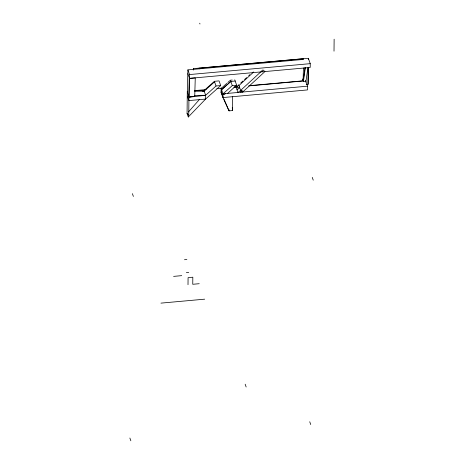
<?xml version="1.0" encoding="UTF-8"?>
<svg xmlns="http://www.w3.org/2000/svg" width="464" height="464" viewBox="0 0 464 464"><rect width="100%" height="100%" fill="white"/><g stroke="black" fill="none" stroke-linecap="round" stroke-linejoin="round"><path stroke-width="0.7" d="M202.617 90.729L203.986 90.608L214.38 81.31L219.049 80.893L220.707 85.573L205.604 99.07L188.297 116.98L187.067 113.512L187.299 91.24L187.485 92.661L187.508 91.779M187.34 91.304L187.897 69.873L303.584 59.415L303.346 58.696L193.349 68.637L193.314 70.064M188.297 116.98L188.761 114.765L188.947 96.796L194.729 96.46L188.981 96.901L187.288 92.116M194.735 96.379L188.981 96.901L189.173 78.41M188.981 96.901L189.556 74.565L187.897 69.873M188.007 284.71L188.082 277.634L192.827 277.205L192.751 284.281L199.213 283.701M226.792 83.392L221.171 88.415L221.021 92.168L222.935 97.568L229.03 110.873L232.522 110.56L232.667 96.686M240.619 92.232L240.636 90.399L238.693 84.906M241.332 92.168L241.355 90.329L240.636 90.399L237.957 92.469L236.048 87.07L238.722 84.993M242.66 92.046L264.956 71.555L262.931 69.907L240.636 90.399L242.66 92.046L242.672 90.857L241.35 90.973M305.625 82.018L305.637 80.771M305.66 80.835L307.551 86.176L307.51 89.923L222.935 97.568L222.975 93.827L221.171 88.415L221.606 89.755L230.811 81.444L235.19 81.043M308.345 59.583L308.363 58.313L199.039 68.196L199.271 68.846L199.033 68.127M308.363 58.313L310.254 63.655L310.213 67.466L189.521 78.375L187.85 73.66M334.01 51.162L334.132 39.208M302.661 78.915L302.632 81.043L248.663 85.921M303.404 67.976L303.125 80.811L303.398 81.583L305.933 81.612L307.905 67.75M194.729 96.46L195.263 77.935L189.521 78.375M221.583 90.364L221.467 93.409L221.502 89.668L230.811 81.444M305.045 67.321L303.125 80.811L249.203 85.683M303.398 81.583L305.37 67.721M188.477 111.917L199.259 99.702M225.487 93.6L224.187 94.801L222.975 93.827L232.284 85.596L236.663 85.202L234.749 79.802M240.804 82.963L242.921 81.02M244.505 79.564L246.616 77.621M248.733 75.678L249.789 74.704M238.925 85.567L253.721 71.966M227.569 93.409L236.663 85.202M202.925 90.37L204.172 91.135L202.803 91.257L204.177 91.153L214.577 81.855M220.707 85.573L216.038 85.997L205.645 95.288L188.947 97.208M227.818 82.476L229.86 80.655M239.354 86.785L237.603 88.143L236.971 86.356M237.023 89.825L239.697 87.748M237.742 86.321L236.048 87.07L233.966 87.249M189.556 74.565L310.254 63.655M232.249 80.028L230.37 80.197L232.284 85.596M194.561 90.625L206.062 89.587M216.85 88.612L221.885 88.154M234.105 87.052L236.982 86.791M222.819 93.838L307.551 86.176M184.486 259.718L186.87 259.504M186.36 272.565L188.744 272.351M173.611 276.382L181.726 275.645M160.95 303.125L204.688 299.17M194.428 90.7L203.986 90.608L205.68 95.387M194.625 91.246L204.177 91.153M194.723 95.398L205.645 95.288L205.604 99.07L188.912 100.584L187.253 95.897M187.067 113.512L188.761 114.765M261.551 71.172L262.317 71.792M261.493 71.224L262.206 71.804M221.021 92.168L223.509 97.974M224.06 99.261L229.03 110.873L228.897 109.446M312.26 177.393L313.246 180.171M199.706 23.2L199.984 23.989M214.38 81.31L216.038 85.997M309.737 421.759L310.718 424.537M245.166 384.209L246.152 386.988M132.391 193.65L133.377 196.434M129.868 438.022L130.854 440.8M193.349 68.637L193.581 69.362M232.261 107.7L232.522 110.56M308.264 67.86L308.09 84.355L306.223 84.471L308.067 84.286L308.258 67.843"/></g></svg>
